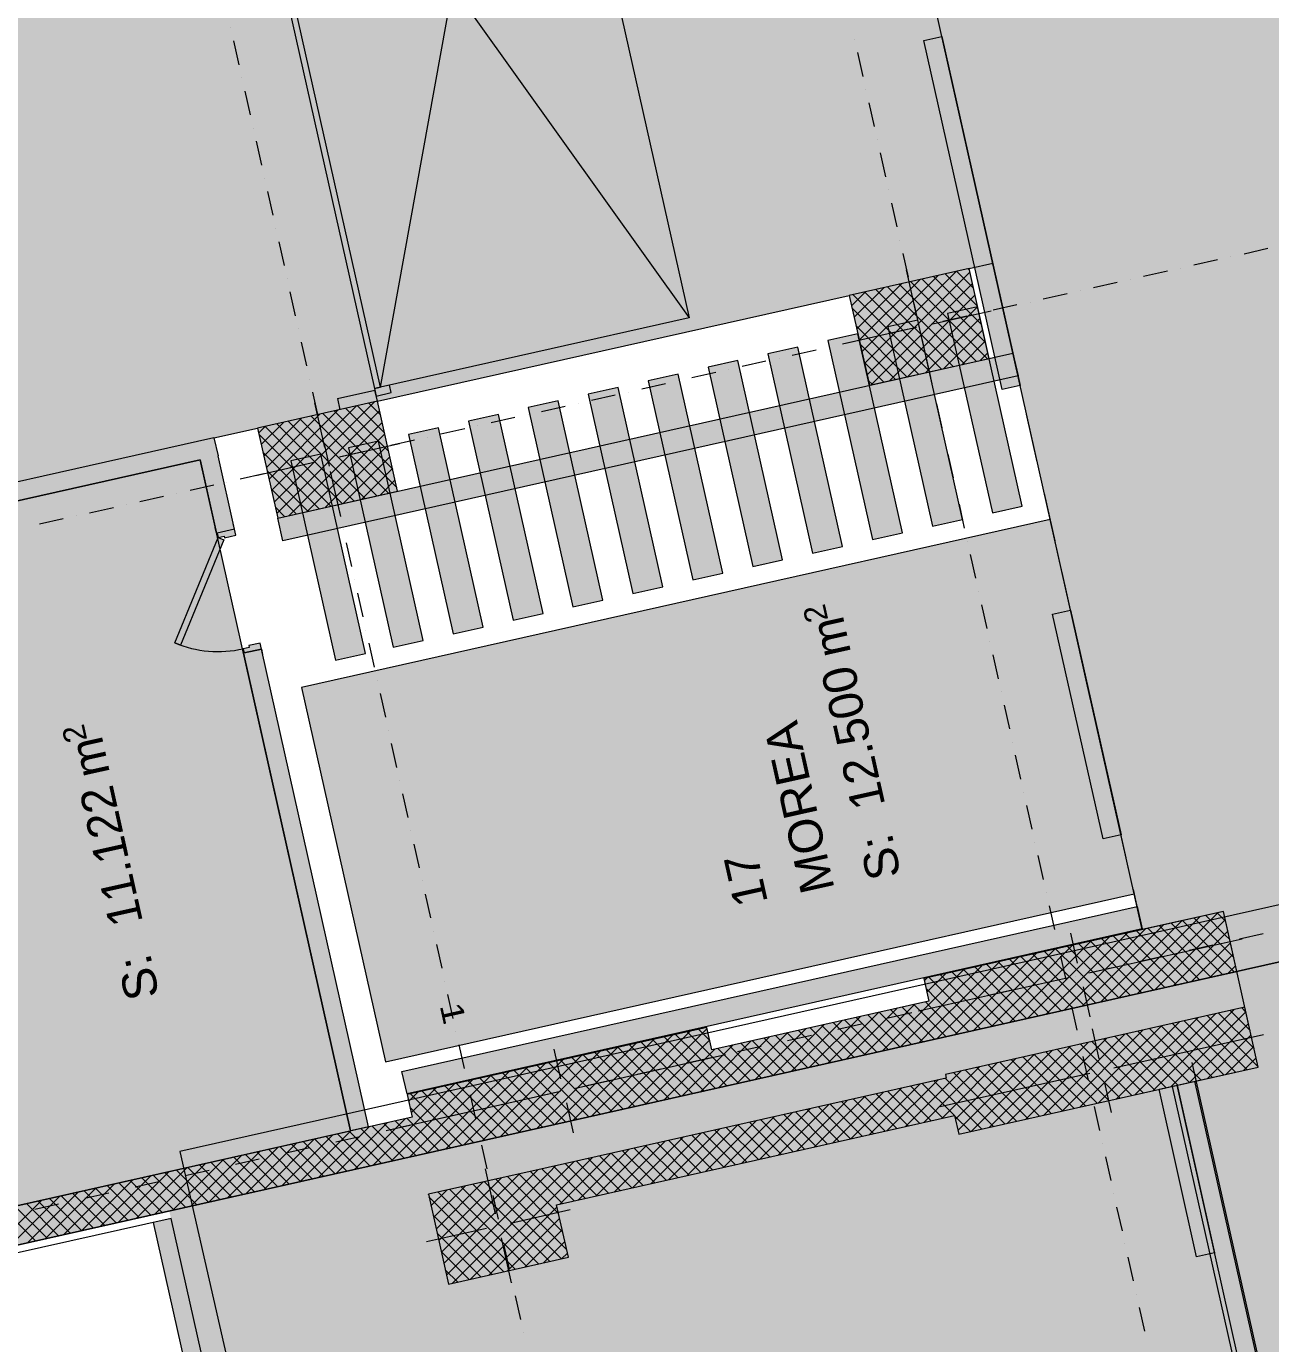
# Model space of a CAD drawing. Header units: centimetres. Extents: x -6559 to 4488, y -7535 to 372.
# Drawn here: x 137 to 943, y -3319 to -2466 of the extents above; entities that cross this region are included whole.
import ezdxf

# ---------------------------------------------------------------- set-up
doc = ezdxf.new("R2010")
doc.units = ezdxf.units.CM
for name, color, linetype, true_color in [('PDF_ - rruga_ndarjet anesore', 7, 'Continuous', 0x7f7f7f), ('PDF_ - Vijat_Shtigjet', 7, 'Continuous', 0x7f7f7f), ('PDF_065 Möbel Einrichtung', 7, 'Continuous', 0x7f7f7f), ('PDF_A - Akset', 7, 'Continuous', 0xfd4435), ('PDF_A - Fill Zone', 7, 'Continuous', 0x999999), ('PDF_A - Pllaka mbi bodrum', 7, 'Continuous', 0x7f7f7f), ('PDF_A - Pllaka Perdhes', 7, 'Continuous', 0x7f7f7f), ('PDF_A - Pllaka Themel', 7, 'Continuous', 0x7f7f7f), ('PDF_A - Sutereni Polyline', 7, 'Continuous', 0x029e21), ('PDF_A -Polyline', 7, 'Continuous', 0x7f7f7f), ('PDF_A4 - Pllaka Suterenit', 7, 'Continuous', 0x7f7f7f)]:
    doc.layers.add(name, color=color, linetype=linetype, true_color=true_color)
for name, color, linetype in [('PDF_- DEPO', 7, 'Continuous'), ('PDF_- GARAZHE', 7, 'Continuous'), ('PDF_A - Muret', 7, 'Continuous'), ('PDF_A - Shtyllat', 7, 'Continuous')]:
    doc.layers.add(name, color=color, linetype=linetype)
doc.styles.add('PDF Arial', font='')
doc.styles.get('PDF Arial').set_extended_font_data('Arial')

msp = doc.modelspace()

# ---------------------------------------------------------------- hatches: boundary and pattern name
at = {"layer": 'PDF_- DEPO', "true_color": 0xffffff, "transparency": 33554559}
msp.add_hatch(color=7, dxfattribs=at).paths.add_polyline_path([(117.64, -3232.92), (110.02, -3198.95), (95.46, -3202.21), (15.96, -2847.92), (30.52, -2844.66), (20.06, -2798.07), (249.17, -2746.66), (346.74, -3181.51)])
at = {"layer": 'PDF_A - Fill Zone', "true_color": 0x93a0c6, "transparency": 33554559}
msp.add_hatch(color=253, dxfattribs=at).paths.add_polyline_path([(-239.85, -548.07), (1116.51, -548.07), (1116.51, -1540.66), (1120.86, -1560.07), (1072.33, -1570.97), (1387.05, -2973.57), (868.58, -3089.91), (762.94, -2619.14), (-21.38, -2795.13), (-131.36, -2304.95), (652.96, -2128.96), (558.97, -1710.11), (524.16, -1717.92), (451.98, -1396.21), (105.85, -1396.21), (105.85, -1821.48), (-239.85, -1821.48)])
at = {"layer": 'PDF_A - Fill Zone', "true_color": 0xfafafa, "transparency": 33554559}
msp.add_hatch(color=7, dxfattribs=at).paths.add_polyline_path([(-1651.79, -6859.15), (-1993.58, -5313.36), (413.87, -4764.14), (398.85, -4698.51), (555.28, -4663.4), (229.21, -3233.37), (2066.52, -2821.11), (2844.67, -6289.01), (855.87, -6735.03), (762.05, -6316.99)])
at = {"layer": 'PDF_A - Muret', "true_color": 0xffffff, "transparency": 33554559}
for points in [[(271.49, -2791.6), (272.36, -2795.49), (265.08, -2797.12), (264.82, -2795.96), (260.94, -2796.83), (260.32, -2794.11)], [(288.04, -2865.37), (288.91, -2869.26), (277.75, -2871.76), (277.14, -2869.04), (281.02, -2868.17), (280.77, -2867.01)]]:
    msp.add_hatch(color=7, dxfattribs=at).paths.add_polyline_path(points)
at = {"layer": 'PDF_A - Pllaka Themel', "true_color": 0xbfbfbf, "transparency": 33554559}
msp.add_hatch(color=9, dxfattribs=at).paths.add_polyline_path([(478.9, -548.07), (1202.61, -548.07), (1202.61, 9.02), (1814.4, 9.02), (1814.4, -886.66), (1180.37, -886.66), (1182.04, -1525.96), (1116.51, -1540.66), (1125.21, -1579.49), (1092.02, -1586.94), (1187.6, -2013.51), (1302.81, -2528.67), (1392.9, -2931.49), (1368.63, -2936.92), (1391.26, -3037.77), (1455.8, -3023.29), (1716.6, -4186.24), (2129.11, -6022.75), (2174.83, -6012.49), (2260.37, -6393.31), (1623.34, -6536.26), (1514.63, -6051.82), (779.36, -6216.82), (673.83, -5720.22), (1385.33, -5560.55), (1387.44, -5560.06), (1389.53, -5559.47), (1391.59, -5558.79), (1393.62, -5558.03), (1395.61, -5557.17), (1397.56, -5556.22), (1399.47, -5555.19), (1401.33, -5554.08), (1403.13, -5552.88), (1404.89, -5551.6), (1406.58, -5550.25), (1408.22, -5548.81), (1409.79, -5547.32), (1411.29, -5545.75), (1412.72, -5544.12), (1414.07, -5542.43), (1415.34, -5540.67), (1416.54, -5538.86), (1417.66, -5537), (1418.7, -5535.09), (1419.64, -5533.15), (1420.5, -5531.15), (1421.27, -5529.12), (1421.95, -5527.06), (1422.54, -5524.97), (1423.03, -5522.86), (1423.42, -5520.73), (1423.73, -5518.58), (1423.93, -5516.42), (1424.05, -5514.25), (1424.06, -5512.09), (1423.98, -5509.92), (1423.8, -5507.75), (1423.53, -5505.61), (1423.16, -5503.47), (1422.69, -5501.34), (1166.97, -4364.65), (1165.9, -4363.64), (1164.74, -4362.7), (1163.54, -4361.83), (1162.29, -4361.06), (1160.97, -4360.36), (1159.63, -4359.75), (1158.24, -4359.23), (1156.82, -4358.81), (1155.38, -4358.48), (1153.91, -4358.24), (1152.44, -4358.11), (1036.15, -3839.88), (1025.26, -3791.39), (882.41, -3151.94), (935.05, -3140.13), (912.42, -3039.29), (859.87, -3051.08), (491.33, -1408.65), (491.33, -1065.44), (478.9, -1065.44)])
at = {"layer": 'PDF_A - Shtyllat', "true_color": 0x7f7f7f, "transparency": 33554559}
for points in [[(732.21, -3144.86), (926.33, -3101.31), (935.05, -3140.13), (740.92, -3183.7), (738.2, -3171.56), (732.75, -3147.3)], [(397.15, -3222.61), (474.81, -3205.19), (480.25, -3229.45), (487.88, -3263.42), (410.22, -3280.85)]]:
    msp.add_hatch(color=8, dxfattribs=at).paths.add_polyline_path(points)

# ---------------------------------------------------------------- linework, layer by layer
at = {"layer": 'PDF_ - rruga_ndarjet anesore', "lineweight": 0}
for points in [[(718.34, -2474.86), (729.99, -2472.24)], [(769.09, -2701.02), (718.34, -2474.86)], [(729.99, -2472.24), (780.73, -2698.4)], [(780.73, -2698.4), (769.09, -2701.02)], [(801.76, -2846.61), (813.4, -2844.01)], [(834.43, -2992.22), (801.76, -2846.61)], [(813.4, -2844.01), (846.07, -2989.6)], [(846.07, -2989.6), (834.43, -2992.22)], [(870.75, -3154.56), (882.41, -3151.94)], [(895.02, -3263.2), (870.75, -3154.56)], [(882.41, -3151.94), (906.68, -3260.6)], [(906.68, -3260.6), (895.02, -3263.2)]]:
    msp.add_lwpolyline(points, dxfattribs=at)
at = {"layer": 'PDF_ - rruga_ndarjet anesore', "color": 7, "true_color": 0xffffff, "transparency": 33554559}
for points in [[(718.34, -2474.86), (729.99, -2472.24), (769.09, -2701.02), (780.73, -2698.4)], [(813.4, -2844.01), (846.07, -2989.6), (801.76, -2846.61), (834.43, -2992.22)], [(870.75, -3154.56), (882.41, -3151.94), (895.02, -3263.2), (906.68, -3260.6)]]:
    msp.add_solid(points, dxfattribs=at)
at = {"layer": 'PDF_ - Vijat_Shtigjet', "lineweight": 0}
for points in [[(753.12, -2647.42), (733.71, -2651.77)], [(733.71, -2651.77), (762.67, -2780.89)], [(782.08, -2776.53), (753.12, -2647.42)], [(714.3, -2656.13), (694.88, -2660.49)], [(694.88, -2660.49), (723.84, -2789.6)], [(743.26, -2785.24), (714.3, -2656.13)], [(675.47, -2664.84), (656.06, -2669.2)], [(656.06, -2669.2), (685.01, -2798.31)], [(704.43, -2793.96), (675.47, -2664.84)], [(636.65, -2673.56), (617.24, -2677.91)], [(617.24, -2677.91), (646.19, -2807.03)], [(665.6, -2802.67), (636.65, -2673.56)], [(597.82, -2682.27), (578.4, -2686.63)], [(578.4, -2686.63), (607.36, -2815.73)], [(626.77, -2811.38), (597.82, -2682.27)], [(558.99, -2690.98), (539.58, -2695.33)], [(539.58, -2695.33), (568.54, -2824.44)], [(587.95, -2820.09), (558.99, -2690.98)], [(520.17, -2699.69), (500.76, -2704.04)], [(500.76, -2704.04), (529.71, -2833.16)], [(549.12, -2828.8), (520.17, -2699.69)], [(481.34, -2708.4), (461.92, -2712.76)], [(461.92, -2712.76), (490.88, -2841.87)], [(510.29, -2837.51), (481.34, -2708.4)], [(442.51, -2717.11), (423.1, -2721.47)], [(423.1, -2721.47), (452.06, -2850.58)], [(471.47, -2846.23), (442.51, -2717.11)], [(403.69, -2725.83), (384.28, -2730.18)], [(384.28, -2730.18), (413.23, -2859.3)], [(432.65, -2854.94), (403.69, -2725.83)], [(364.86, -2734.54), (345.45, -2738.9)], [(345.45, -2738.9), (374.4, -2868.01)], [(393.81, -2863.65), (364.86, -2734.54)], [(327.44, -2742.94), (308.03, -2747.3)], [(308.03, -2747.3), (336.99, -2876.4)], [(356.4, -2872.05), (327.44, -2742.94)], [(762.67, -2780.89), (782.08, -2776.53)], [(723.84, -2789.6), (743.26, -2785.24)], [(685.01, -2798.31), (704.43, -2793.96)], [(646.19, -2807.03), (665.6, -2802.67)], [(607.36, -2815.73), (626.77, -2811.38)], [(568.54, -2824.44), (587.95, -2820.09)], [(529.71, -2833.16), (549.12, -2828.8)], [(490.88, -2841.87), (510.29, -2837.51)], [(452.06, -2850.58), (471.47, -2846.23)], [(413.23, -2859.3), (432.65, -2854.94)], [(374.4, -2868.01), (393.81, -2863.65)], [(336.99, -2876.4), (356.4, -2872.05)]]:
    msp.add_lwpolyline(points, dxfattribs=at)
at = {"layer": 'PDF_ - Vijat_Shtigjet', "color": 7, "true_color": 0xffffff, "transparency": 33554559}
for points in [[(782.08, -2776.53), (762.67, -2780.89), (753.12, -2647.42), (733.71, -2651.77)], [(743.26, -2785.24), (723.84, -2789.6), (714.3, -2656.13), (694.88, -2660.49)], [(704.43, -2793.96), (685.01, -2798.31), (675.47, -2664.84), (656.06, -2669.2)], [(665.6, -2802.67), (646.19, -2807.03), (636.65, -2673.56), (617.24, -2677.91)], [(626.77, -2811.38), (607.36, -2815.74), (597.82, -2682.27), (578.4, -2686.63)], [(587.95, -2820.09), (568.54, -2824.44), (558.99, -2690.98), (539.58, -2695.33)], [(549.12, -2828.8), (529.71, -2833.16), (520.17, -2699.69), (500.76, -2704.04)], [(510.29, -2837.51), (490.88, -2841.87), (481.34, -2708.4), (461.92, -2712.76)], [(471.47, -2846.23), (452.06, -2850.58), (442.51, -2717.11), (423.1, -2721.47)], [(432.65, -2854.94), (413.23, -2859.3), (403.69, -2725.83), (384.28, -2730.18)], [(393.81, -2863.65), (374.4, -2868.01), (364.86, -2734.54), (345.45, -2738.9)], [(356.4, -2872.05), (336.99, -2876.4), (327.44, -2742.94), (308.03, -2747.3)]]:
    msp.add_solid(points, dxfattribs=at)
at = {"layer": 'PDF_- DEPO', "lineweight": 0}
for points in [[(249.17, -2746.66), (20.06, -2798.07)], [(346.74, -3181.51), (249.17, -2746.66)], [(117.64, -3232.92), (346.74, -3181.51)]]:
    msp.add_lwpolyline(points, dxfattribs=at)
at = {"layer": 'PDF_- GARAZHE', "lineweight": 0}
for points in [[(800.22, -2785.2), (314.89, -2894.11)], [(854.67, -3027.87), (800.22, -2785.2)], [(314.89, -2894.11), (369.35, -3136.78)], [(369.35, -3136.78), (854.67, -3027.87)]]:
    msp.add_lwpolyline(points, dxfattribs=at)
at = {"layer": 'PDF_- GARAZHE', "color": 104, "true_color": 0x029e21, "transparency": 33554559}
msp.add_solid([(854.67, -3027.87), (369.35, -3136.78), (800.22, -2785.2), (314.89, -2894.11)], dxfattribs=at)
at = {"layer": 'PDF_065 Möbel Einrichtung', "lineweight": 0}
for points in [[(299.59, -2784.48), (776.06, -2677.55)], [(776.06, -2677.55), (779.33, -2692.12)], [(779.33, -2692.12), (302.86, -2799.04)], [(302.86, -2799.04), (299.59, -2784.48)], [(380.05, -3143.01), (856.51, -3036.09)], [(856.51, -3036.09), (859.78, -3050.65)], [(859.78, -3050.65), (383.31, -3157.57)], [(383.31, -3157.57), (380.05, -3143.01)]]:
    msp.add_lwpolyline(points, dxfattribs=at)
at = {"layer": 'PDF_065 Möbel Einrichtung', "color": 7, "true_color": 0xffffff, "transparency": 33554559}
for points in [[(302.86, -2799.04), (299.59, -2784.48), (779.33, -2692.12), (776.06, -2677.55)], [(383.31, -3157.57), (380.05, -3143.01), (859.78, -3050.65), (856.51, -3036.09)]]:
    msp.add_solid(points, dxfattribs=at)
at = {"layer": 'PDF_A - Akset', "lineweight": 0}
for points in [[(269.04, -2466.53), (269.04, -2466.53)], [(270.96, -2475.09), (274.42, -2490.51)], [(673.45, -2474.08), (673.45, -2474.08)], [(675.37, -2482.65), (678.83, -2498.06)], [(276.34, -2499.06), (276.34, -2499.06)], [(278.26, -2507.62), (281.72, -2523.04)], [(680.75, -2506.62), (680.75, -2506.62)], [(682.67, -2515.17), (686.13, -2530.59)], [(283.64, -2531.6), (283.64, -2531.6)], [(285.56, -2540.15), (289.02, -2555.57)], [(688.05, -2539.15), (688.05, -2539.15)], [(689.97, -2547.71), (693.43, -2563.12)], [(290.94, -2564.13), (290.94, -2564.13)], [(292.86, -2572.69), (296.31, -2588.09)], [(695.35, -2571.68), (695.35, -2571.68)], [(697.27, -2580.24), (700.73, -2595.65)], [(298.24, -2596.66), (298.24, -2596.66)], [(300.16, -2605.22), (303.62, -2620.62)], [(702.65, -2604.21), (702.65, -2604.21)], [(941.22, -2609.72), (925.81, -2613.18)], [(704.57, -2612.77), (708.03, -2628.18)], [(908.69, -2617.02), (893.28, -2620.48)], [(917.25, -2615.09), (917.25, -2615.09)], [(305.54, -2629.19), (305.54, -2629.19)], [(876.16, -2624.32), (860.75, -2627.78)], [(884.72, -2622.4), (884.72, -2622.4)], [(307.45, -2637.75), (310.91, -2653.15)], [(709.95, -2636.74), (709.95, -2636.74)], [(819.66, -2637), (819.66, -2637)], [(843.63, -2631.61), (828.22, -2635.07)], [(852.19, -2629.7), (852.19, -2629.7)], [(711.87, -2645.3), (715.32, -2660.71)], [(778.57, -2646.22), (763.16, -2649.67)], [(787.13, -2644.3), (787.13, -2644.3)], [(811.09, -2638.92), (795.69, -2642.38)], [(746.04, -2653.52), (730.63, -2656.97)], [(754.6, -2651.59), (754.6, -2651.59)], [(312.83, -2661.71), (312.83, -2661.71)], [(713.51, -2660.82), (698.09, -2664.28)], [(722.07, -2658.9), (722.07, -2658.9)], [(314.76, -2670.28), (318.22, -2685.69)], [(680.98, -2668.11), (665.56, -2671.57)], [(689.54, -2666.19), (689.54, -2666.19)], [(717.25, -2669.27), (717.25, -2669.27)], [(624.47, -2680.79), (624.47, -2680.79)], [(648.44, -2675.42), (633.04, -2678.88)], [(657, -2673.49), (657, -2673.49)], [(719.17, -2677.83), (722.63, -2693.24)], [(591.94, -2688.09), (591.94, -2688.09)], [(615.91, -2682.71), (600.51, -2686.17)], [(320.14, -2694.24), (320.14, -2694.24)], [(550.85, -2697.31), (535.44, -2700.77)], [(559.42, -2695.4), (559.42, -2695.4)], [(583.38, -2690.02), (567.98, -2693.47)], [(322.06, -2702.81), (325.51, -2718.22)], [(518.32, -2704.61), (502.91, -2708.07)], [(526.89, -2702.69), (526.89, -2702.69)], [(724.55, -2701.8), (724.55, -2701.8)], [(485.8, -2711.92), (470.38, -2715.37)], [(494.35, -2709.99), (494.35, -2709.99)], [(726.46, -2710.37), (729.92, -2725.77)], [(453.26, -2719.21), (437.85, -2722.67)], [(461.82, -2717.29), (461.82, -2717.29)], [(327.43, -2726.78), (327.43, -2726.78)], [(396.76, -2731.89), (396.76, -2731.89)], [(420.73, -2726.51), (405.32, -2729.97)], [(429.29, -2724.59), (429.29, -2724.59)], [(329.36, -2735.34), (332.81, -2750.75)], [(364.23, -2739.19), (364.23, -2739.19)], [(388.2, -2733.81), (372.79, -2737.27)], [(731.84, -2734.33), (731.84, -2734.33)], [(323.14, -2748.41), (307.73, -2751.86)], [(331.7, -2746.49), (331.7, -2746.49)], [(355.67, -2741.11), (340.26, -2744.57)], [(733.77, -2742.89), (737.23, -2758.3)], [(290.6, -2755.71), (275.2, -2759.17)], [(299.17, -2753.79), (299.17, -2753.79)], [(258.08, -2763.01), (242.67, -2766.46)], [(266.64, -2761.09), (266.64, -2761.09)], [(334.74, -2759.31), (334.74, -2759.31)], [(225.55, -2770.31), (210.14, -2773.77)], [(234.11, -2768.38), (234.11, -2768.38)], [(336.66, -2767.87), (340.12, -2783.28)], [(739.15, -2766.86), (739.15, -2766.86)], [(169.05, -2782.98), (169.05, -2782.98)], [(193.02, -2777.61), (177.6, -2781.07)], [(201.58, -2775.69), (201.58, -2775.69)], [(741.07, -2775.42), (744.52, -2790.83)], [(160.49, -2784.9), (145.07, -2788.36)], [(342.03, -2791.84), (342.03, -2791.84)], [(343.95, -2800.4), (347.41, -2815.81)], [(746.44, -2799.39), (746.44, -2799.39)], [(748.36, -2807.95), (751.82, -2823.37)], [(349.33, -2824.37), (349.33, -2824.37)], [(351.26, -2832.93), (354.72, -2848.34)], [(753.75, -2831.92), (753.75, -2831.92)], [(755.67, -2840.48), (759.12, -2855.89)], [(356.64, -2856.9), (356.64, -2856.9)], [(358.55, -2865.46), (362.01, -2880.87)], [(761.04, -2864.46), (761.04, -2864.46)], [(762.96, -2873.02), (766.42, -2888.42)], [(363.93, -2889.44), (363.93, -2889.44)], [(365.85, -2897.99), (369.31, -2913.4)], [(768.34, -2896.99), (768.34, -2896.99)], [(770.27, -2905.55), (773.72, -2920.95)], [(371.24, -2921.96), (371.24, -2921.96)], [(373.15, -2930.53), (376.61, -2945.93)], [(775.64, -2929.51), (775.64, -2929.51)], [(777.56, -2938.08), (781.02, -2953.48)], [(378.53, -2954.49), (378.53, -2954.49)], [(782.94, -2962.04), (782.94, -2962.04)], [(380.45, -2963.06), (383.91, -2978.46)], [(784.86, -2970.61), (788.32, -2986.02)], [(385.83, -2987.02), (385.83, -2987.02)], [(387.76, -2995.58), (391.21, -3011)], [(790.24, -2994.57), (790.24, -2994.57)], [(792.16, -3003.13), (795.62, -3018.55)], [(393.13, -3019.55), (393.13, -3019.55)], [(395.05, -3028.11), (398.51, -3043.53)], [(797.54, -3027.11), (797.54, -3027.11)], [(799.46, -3035.66), (802.92, -3051.08)], [(400.43, -3052.09), (400.43, -3052.09)], [(938.19, -3053.89), (922.78, -3057.35)], [(402.35, -3060.64), (405.81, -3076.06)], [(804.84, -3059.64), (804.84, -3059.64)], [(905.67, -3061.2), (890.25, -3064.66)], [(914.23, -3059.27), (914.23, -3059.27)], [(806.76, -3068.2), (810.22, -3083.61)], [(873.14, -3068.49), (857.72, -3071.95)], [(881.69, -3066.58), (881.69, -3066.58)], [(816.63, -3081.18), (816.63, -3081.18)], [(840.6, -3075.79), (825.19, -3079.25)], [(849.16, -3073.87), (849.16, -3073.87)], [(407.72, -3084.62), (407.72, -3084.62)], [(775.54, -3090.39), (760.13, -3093.85)], [(784.1, -3088.47), (784.1, -3088.47)], [(808.07, -3083.1), (792.67, -3086.55)], [(409.65, -3093.18), (413.11, -3108.58)], [(743.01, -3097.7), (727.6, -3101.15)], [(751.57, -3095.77), (751.57, -3095.77)], [(812.14, -3092.17), (812.14, -3092.17)], [(710.48, -3104.99), (695.07, -3108.45)], [(719.04, -3103.07), (719.04, -3103.07)], [(814.06, -3100.73), (817.52, -3116.14)], [(677.94, -3112.29), (662.54, -3115.75)], [(686.51, -3110.37), (686.51, -3110.37)], [(415.03, -3117.15), (415.03, -3117.15)], [(645.42, -3119.59), (630.01, -3123.05)], [(653.98, -3117.67), (653.98, -3117.67)], [(819.44, -3124.7), (819.44, -3124.7)], [(416.95, -3125.71), (420.41, -3141.11)], [(588.92, -3132.27), (588.92, -3132.27)], [(612.89, -3126.89), (597.48, -3130.35)], [(621.45, -3124.97), (621.45, -3124.97)], [(821.36, -3133.26), (824.82, -3148.67)], [(547.83, -3141.49), (532.42, -3144.95)], [(556.38, -3139.57), (556.38, -3139.57)], [(580.36, -3134.19), (564.95, -3137.64)], [(422.33, -3149.68), (422.33, -3149.68)], [(515.29, -3148.79), (499.89, -3152.25)], [(523.85, -3146.87), (523.85, -3146.87)], [(424.24, -3158.24), (427.7, -3173.64)], [(482.76, -3156.09), (467.36, -3159.54)], [(491.33, -3154.16), (491.33, -3154.16)], [(826.73, -3157.23), (826.73, -3157.23)], [(450.23, -3163.39), (434.83, -3166.85)], [(458.8, -3161.47), (458.8, -3161.47)], [(828.66, -3165.79), (832.11, -3181.2)], [(393.74, -3176.06), (393.74, -3176.06)], [(417.71, -3170.68), (402.29, -3174.14)], [(426.27, -3168.77), (426.27, -3168.77)], [(361.2, -3183.37), (361.2, -3183.37)], [(385.18, -3177.99), (369.76, -3181.45)], [(429.63, -3182.2), (429.63, -3182.2)], [(320.11, -3192.58), (304.7, -3196.04)], [(328.67, -3190.66), (328.67, -3190.66)], [(352.65, -3185.29), (337.23, -3188.74)], [(431.55, -3190.77), (435.01, -3206.18)], [(834.04, -3189.76), (834.04, -3189.76)], [(287.58, -3199.89), (272.18, -3203.35)], [(296.14, -3197.97), (296.14, -3197.97)], [(835.96, -3198.32), (839.42, -3213.73)], [(255.05, -3207.18), (239.64, -3210.64)], [(263.61, -3205.26), (263.61, -3205.26)], [(222.52, -3214.49), (207.11, -3217.94)], [(231.08, -3212.56), (231.08, -3212.56)], [(436.93, -3214.73), (436.93, -3214.73)], [(166.02, -3227.16), (166.02, -3227.16)], [(189.99, -3221.78), (174.58, -3225.24)], [(198.55, -3219.86), (198.55, -3219.86)], [(438.85, -3223.3), (442.3, -3238.71)], [(841.34, -3222.29), (841.34, -3222.29)], [(157.45, -3229.08), (142.05, -3232.54)], [(843.25, -3230.86), (846.71, -3246.26)], [(444.22, -3247.27), (444.22, -3247.27)], [(446.15, -3255.82), (449.6, -3271.24)], [(848.63, -3254.82), (848.63, -3254.82)], [(850.56, -3263.38), (854.02, -3278.79)], [(451.53, -3279.8), (451.53, -3279.8)], [(453.45, -3288.36), (456.91, -3303.77)], [(855.94, -3287.35), (855.94, -3287.35)], [(857.86, -3295.91), (861.31, -3311.32)], [(458.82, -3312.33), (458.82, -3312.33)]]:
    msp.add_lwpolyline(points, dxfattribs=at)
at = {"layer": 'PDF_A - Muret', "color": 8, "lineweight": 0, "true_color": 0x7f7f7f}
for points in [[(366.17, -2699.5), (459.84, -2180.95)], [(459.84, -2180.95), (566.13, -2654.64)], [(256.01, -2226.69), (362.3, -2700.38)], [(366.17, -2699.5), (259.89, -2225.82)], [(259.89, -2225.82), (566.13, -2654.64)], [(566.13, -2654.64), (366.17, -2699.5)], [(338.24, -2706.78), (362.51, -2701.34)], [(372, -2698.19), (362.3, -2700.38)], [(362.3, -2700.38), (366.17, -2699.5)], [(362.3, -2700.38), (363.38, -2705.22)], [(363.38, -2705.22), (373.09, -2703.05)], [(373.09, -2703.05), (372, -2698.19)], [(259.84, -2794.22), (259.04, -2790.63)], [(259.84, -2794.22), (259.04, -2790.63)], [(271.49, -2791.6), (260.32, -2794.11)], [(271.49, -2791.6), (260.32, -2794.11)], [(271.49, -2791.6), (260.32, -2794.11)], [(271.49, -2791.6), (270.68, -2788.01)], [(271.49, -2791.6), (270.68, -2788.01)], [(272.36, -2795.49), (271.49, -2791.6)], [(232.79, -2865.28), (260.94, -2796.83)], [(264.62, -2798.34), (236.47, -2866.79)], [(260.32, -2794.11), (259.84, -2794.22)], [(260.32, -2794.11), (259.84, -2794.22)], [(260.32, -2794.11), (260.94, -2796.83)], [(260.94, -2796.83), (264.82, -2795.96)], [(260.94, -2796.83), (264.62, -2798.34)], [(264.82, -2795.96), (265.08, -2797.12)], [(265.08, -2797.12), (272.36, -2795.49)], [(236.47, -2866.79), (232.79, -2865.28)], [(281.02, -2868.17), (277.14, -2869.04)], [(288.04, -2865.37), (280.77, -2867.01)], [(280.77, -2867.01), (281.02, -2868.17)], [(288.91, -2869.26), (288.04, -2865.37)], [(277.14, -2869.04), (277.75, -2871.76)], [(277.75, -2871.76), (277.27, -2871.87)], [(277.75, -2871.76), (277.27, -2871.87)], [(277.27, -2871.87), (278.07, -2875.46)], [(277.27, -2871.87), (278.07, -2875.46)], [(277.75, -2871.76), (288.91, -2869.26)], [(288.91, -2869.26), (277.75, -2871.76)], [(288.91, -2869.26), (277.75, -2871.76)], [(288.91, -2869.26), (289.72, -2872.85)], [(288.91, -2869.26), (289.72, -2872.85)]]:
    msp.add_lwpolyline(points, dxfattribs=at)
at = {"layer": 'PDF_A - Muret', "lineweight": 0}
for points in [[(338.24, -2706.78), (362.51, -2701.34)], [(364.14, -2708.63), (362.51, -2701.34)], [(338.24, -2706.78), (339.88, -2714.07)], [(258.21, -2732.39), (17.45, -2786.41)], [(258.21, -2732.39), (260.82, -2744.04)], [(20.06, -2798.07), (249.17, -2746.66)], [(249.17, -2746.66), (259.84, -2794.22)], [(271.49, -2791.6), (260.82, -2744.04)], [(259.84, -2794.22), (259.04, -2790.63)], [(271.49, -2791.6), (260.32, -2794.11)], [(271.49, -2791.6), (270.68, -2788.01)], [(260.32, -2794.11), (259.84, -2794.22)], [(277.75, -2871.76), (277.27, -2871.87)], [(277.27, -2871.87), (278.07, -2875.46)], [(277.27, -2871.87), (346.74, -3181.51)], [(288.91, -2869.26), (277.75, -2871.76)], [(288.91, -2869.26), (289.72, -2872.85)], [(358.39, -3178.9), (288.91, -2869.26)], [(721.56, -3097.4), (580.81, -3128.99)], [(691.42, -3129.66), (721.95, -3099.13)], [(722.37, -3101.05), (719.25, -3097.92)], [(644.25, -3140.24), (677.12, -3107.38)], [(656.05, -3137.6), (688.91, -3104.74)], [(667.83, -3134.95), (700.7, -3102.09)], [(679.63, -3132.31), (712.49, -3099.45)], [(702.72, -3127.13), (681.9, -3106.31)], [(710.19, -3125.44), (689.37, -3104.63)], [(717.66, -3123.77), (696.85, -3102.95)], [(703.21, -3127.01), (723.62, -3106.6)], [(725.13, -3122.1), (704.31, -3101.28)], [(725.02, -3112.84), (711.78, -3099.61)], [(608.89, -3148.18), (641.75, -3115.31)], [(620.67, -3145.54), (653.53, -3112.67)], [(632.47, -3142.89), (665.33, -3110.03)], [(665.38, -3135.5), (644.57, -3114.69)], [(672.85, -3133.83), (652.03, -3113.01)], [(680.32, -3132.15), (659.5, -3111.33)], [(687.78, -3130.47), (666.97, -3109.66)], [(695.26, -3128.8), (674.44, -3107.98)], [(715, -3124.37), (725.29, -3114.07)], [(584.44, -3145.19), (606.38, -3123.25)], [(586.12, -3152.65), (618.17, -3120.61)], [(586.26, -3153.26), (727, -3121.67)], [(597.1, -3150.83), (629.95, -3117.96)], [(620.57, -3145.55), (599.75, -3124.74)], [(628.04, -3143.88), (607.22, -3123.06)], [(635.5, -3142.21), (614.69, -3121.39)], [(642.98, -3140.53), (622.16, -3119.72)], [(650.44, -3138.85), (629.62, -3118.03)], [(657.91, -3137.18), (637.09, -3116.36)], [(726.78, -3121.72), (726.97, -3121.54)], [(581.1, -3130.24), (582.8, -3128.54)], [(582.77, -3137.72), (594.59, -3125.9)], [(605.63, -3148.91), (584.81, -3128.09)], [(613.1, -3147.24), (592.29, -3126.42)], [(598.16, -3150.58), (582.04, -3134.46)], [(732.75, -3147.3), (474.81, -3205.19)], [(590.7, -3152.26), (584.69, -3146.25)], [(694.6, -3181.35), (727.46, -3148.48)], [(735.6, -3160), (724.71, -3149.11)], [(732.96, -3148.21), (732.17, -3147.43)], [(1164.51, -4355.4), (893.87, -3149.37)], [(659.22, -3189.29), (692.08, -3156.42)], [(671.01, -3186.65), (703.88, -3153.78)], [(682.8, -3184), (715.66, -3151.13)], [(708.18, -3178.3), (687.37, -3157.48)], [(715.65, -3176.63), (694.83, -3155.81)], [(723.12, -3174.95), (702.3, -3154.14)], [(706.38, -3178.71), (733.67, -3151.41)], [(730.58, -3173.27), (709.77, -3152.45)], [(738.05, -3171.6), (717.24, -3150.78)], [(718.18, -3176.06), (735.35, -3158.88)], [(879.32, -3152.64), (1149.95, -4358.67)], [(612.07, -3199.87), (644.92, -3167.01)], [(623.85, -3197.22), (656.71, -3164.36)], [(635.64, -3194.58), (668.5, -3161.72)], [(647.43, -3191.94), (680.3, -3159.07)], [(670.84, -3186.68), (650.02, -3165.86)], [(678.3, -3185), (657.49, -3164.19)], [(685.77, -3183.33), (664.96, -3162.51)], [(693.25, -3181.66), (672.43, -3160.84)], [(700.71, -3179.97), (679.89, -3159.16)], [(729.96, -3173.42), (737.03, -3166.35)], [(386.68, -3172.55), (117.64, -3232.92)], [(349.5, -3206.38), (382.37, -3173.52)], [(390.57, -3189.9), (375.69, -3175.01)], [(387.93, -3178.11), (383.16, -3173.34)], [(480.25, -3229.45), (738.2, -3171.56)], [(576.69, -3207.81), (609.55, -3174.95)], [(588.48, -3205.16), (621.35, -3172.3)], [(600.27, -3202.51), (633.13, -3169.65)], [(626.02, -3196.74), (605.2, -3175.92)], [(633.49, -3195.07), (612.68, -3174.25)], [(640.97, -3193.38), (620.15, -3172.56)], [(648.43, -3191.71), (627.61, -3170.89)], [(655.9, -3190.04), (635.09, -3169.22)], [(663.37, -3188.36), (642.55, -3167.54)], [(302.34, -3216.96), (335.21, -3184.1)], [(314.14, -3214.32), (347, -3181.46)], [(325.92, -3211.67), (358.79, -3178.81)], [(337.72, -3209.02), (370.58, -3176.17)], [(359.17, -3204.21), (338.35, -3183.4)], [(366.63, -3202.54), (345.81, -3181.72)], [(358.39, -3178.9), (346.74, -3181.51)], [(374.1, -3200.86), (353.28, -3180.04)], [(381.57, -3199.19), (360.76, -3178.37)], [(361.29, -3203.73), (387.75, -3177.29)], [(389.04, -3197.51), (368.22, -3176.69)], [(541.32, -3215.74), (574.18, -3182.88)], [(553.11, -3213.1), (585.97, -3180.24)], [(564.9, -3210.45), (597.77, -3177.59)], [(588.68, -3205.12), (567.86, -3184.3)], [(596.15, -3203.44), (575.33, -3182.63)], [(603.62, -3201.77), (582.81, -3180.95)], [(611.09, -3200.09), (590.27, -3179.27)], [(618.56, -3198.41), (597.74, -3177.59)], [(266.98, -3224.9), (299.84, -3192.03)], [(278.76, -3222.26), (311.62, -3189.4)], [(290.56, -3219.61), (323.42, -3186.75)], [(321.82, -3212.6), (301, -3191.78)], [(329.29, -3210.91), (308.48, -3190.1)], [(336.76, -3209.24), (315.94, -3188.42)], [(344.23, -3207.57), (323.41, -3186.75)], [(351.69, -3205.89), (330.88, -3185.07)], [(373.09, -3201.09), (389.42, -3184.76)], [(384.87, -3198.44), (391.09, -3192.22)], [(505.94, -3223.68), (538.81, -3190.82)], [(517.74, -3221.04), (550.6, -3188.18)], [(529.52, -3218.39), (562.39, -3185.53)], [(551.34, -3213.5), (530.53, -3192.68)], [(558.81, -3211.82), (537.99, -3191)], [(566.28, -3210.15), (545.46, -3189.33)], [(573.74, -3208.47), (552.93, -3187.66)], [(581.22, -3206.79), (560.4, -3185.97)], [(123.08, -3257.18), (392.12, -3196.81)], [(231.6, -3232.84), (264.46, -3199.97)], [(243.39, -3230.19), (276.26, -3197.33)], [(255.18, -3227.55), (288.04, -3194.68)], [(284.48, -3220.97), (263.66, -3200.15)], [(291.95, -3219.3), (271.13, -3198.48)], [(299.41, -3217.62), (278.6, -3196.8)], [(306.89, -3215.94), (286.07, -3195.12)], [(314.35, -3214.27), (293.53, -3193.45)], [(477.2, -3215.86), (491.65, -3201.41)], [(478.88, -3223.32), (503.44, -3198.76)], [(482.37, -3228.97), (515.24, -3196.12)], [(514, -3221.88), (493.18, -3201.06)], [(494.16, -3226.33), (527.02, -3193.47)], [(521.46, -3220.2), (500.65, -3199.39)], [(528.94, -3218.52), (508.12, -3197.71)], [(536.4, -3216.85), (515.58, -3196.03)], [(543.87, -3215.18), (523.05, -3194.36)], [(196.23, -3240.77), (229.1, -3207.91)], [(208.03, -3238.12), (240.89, -3205.26)], [(239.67, -3231.03), (218.85, -3210.21)], [(219.81, -3235.48), (252.68, -3202.62)], [(247.13, -3229.35), (226.31, -3208.53)], [(254.61, -3227.67), (233.79, -3206.86)], [(262.07, -3226), (241.25, -3205.18)], [(269.54, -3224.33), (248.72, -3203.51)], [(277.01, -3222.64), (256.19, -3201.83)], [(475.52, -3208.38), (479.86, -3204.05)], [(499.06, -3225.23), (478.24, -3204.41)], [(506.53, -3223.55), (485.71, -3202.74)], [(149.07, -3251.35), (181.93, -3218.49)], [(160.87, -3248.71), (193.73, -3215.85)], [(172.65, -3246.06), (205.51, -3213.2)], [(202.32, -3239.41), (181.51, -3218.59)], [(184.45, -3243.42), (217.31, -3210.56)], [(209.79, -3237.73), (188.97, -3216.92)], [(217.26, -3236.05), (196.44, -3215.23)], [(224.73, -3234.38), (203.91, -3213.56)], [(232.2, -3232.7), (211.38, -3211.89)], [(491.59, -3226.91), (476.23, -3211.55)], [(121.75, -3251.24), (146.57, -3226.43)], [(125.49, -3256.65), (158.35, -3223.79)], [(137.28, -3254), (170.15, -3221.14)], [(164.98, -3247.78), (144.16, -3226.97)], [(172.44, -3246.11), (151.63, -3225.29)], [(179.92, -3244.44), (159.1, -3223.62)], [(187.38, -3242.75), (166.57, -3221.94)], [(194.85, -3241.08), (174.03, -3220.26)], [(484.12, -3228.58), (478.88, -3223.34)], [(142.57, -3252.81), (121.75, -3232)], [(150.04, -3251.14), (129.23, -3230.32)], [(157.51, -3249.46), (136.69, -3228.64)], [(230.37, -3238.21), (218.71, -3240.83)], [(218.71, -3240.83), (534.74, -4649.12)], [(549.01, -4658.17), (230.37, -3238.21)]]:
    msp.add_lwpolyline(points, dxfattribs=at)
at = {"layer": 'PDF_A - Muret', "color": 8, "lineweight": 0, "true_color": 0x7f7f7f}
msp.add_arc((260.94, -2796.77), 74.07, 247.66248, 282.63344, dxfattribs=at)
at = {"layer": 'PDF_A - Muret', "color": 7, "true_color": 0xffffff, "transparency": 33554559}
for points in [[(362.3, -2700.38), (256.01, -2226.69), (366.17, -2699.5), (259.89, -2225.82)], [(362.3, -2700.38), (372, -2698.19), (363.38, -2705.22), (373.09, -2703.05)], [(232.79, -2865.28), (260.94, -2796.83), (236.47, -2866.79), (264.62, -2798.34)]]:
    msp.add_solid(points, dxfattribs=at)
at = {"layer": 'PDF_A - Muret', "transparency": 33554559}
for points in [[(362.51, -2701.34), (364.14, -2708.63), (338.24, -2706.78), (339.88, -2714.07)], [(246.56, -2735), (249.17, -2746.66), (17.45, -2786.41), (20.06, -2798.07)], [(246.56, -2735), (258.21, -2732.39), (249.17, -2746.66)], [(249.17, -2746.66), (258.21, -2732.39), (260.82, -2744.04)], [(249.17, -2746.66), (260.82, -2744.04), (259.84, -2794.22), (271.49, -2791.6)], [(277.27, -2871.87), (288.91, -2869.26), (346.74, -3181.51), (358.39, -3178.9)], [(721.56, -3097.4), (727, -3121.67), (580.81, -3128.99), (586.26, -3153.26)], [(480.25, -3229.45), (474.81, -3205.19), (738.2, -3171.56), (732.75, -3147.3)], [(879.31, -3152.64), (893.87, -3149.37), (1149.95, -4358.67), (1164.51, -4355.4)], [(386.68, -3172.55), (392.12, -3196.81), (117.64, -3232.92), (123.08, -3257.18)], [(230.37, -3238.21), (546.39, -4646.52), (218.71, -3240.83), (534.74, -4649.12)]]:
    msp.add_solid(points, dxfattribs=at)
at = {"layer": 'PDF_A - Pllaka mbi bodrum', "lineweight": 0}
for points in [[(230.37, -3238.21), (80.51, -3271.85)], [(549.01, -4658.17), (230.37, -3238.21)]]:
    msp.add_lwpolyline(points, dxfattribs=at)
at = {"layer": 'PDF_A - Pllaka Perdhes', "lineweight": 0}
msp.add_lwpolyline([(2066.52, -2821.11), (84.26, -3265.9)], dxfattribs=at)
at = {"layer": 'PDF_A - Pllaka Themel', "lineweight": 0}
for points in [[(859.87, -3051.08), (491.33, -1408.65)], [(912.42, -3039.29), (859.87, -3051.08)], [(935.05, -3140.13), (912.42, -3039.29)], [(882.41, -3151.94), (935.05, -3140.13)], [(1025.26, -3791.39), (882.41, -3151.94)]]:
    msp.add_lwpolyline(points, dxfattribs=at)
at = {"layer": 'PDF_A - Shtyllat', "lineweight": 0}
for points in [[(747.56, -2622.59), (669.9, -2640.02)], [(678.11, -2676.6), (727.65, -2627.06)], [(679.79, -2684.07), (739.44, -2624.41)], [(681.46, -2691.53), (748.08, -2624.91)], [(713.52, -2652.66), (706.99, -2623.53)], [(758.33, -2670.64), (717.12, -2629.42)], [(755.69, -2658.85), (724.58, -2627.75)], [(753.05, -2647.06), (732.05, -2626.07)], [(750.4, -2635.27), (739.53, -2624.39)], [(747.76, -2623.48), (746.99, -2622.72)], [(760.62, -2680.83), (747.56, -2622.59)], [(671.41, -2646.73), (680.49, -2637.64)], [(673.08, -2654.19), (692.28, -2635)], [(674.76, -2661.66), (704.07, -2632.35)], [(676.43, -2669.12), (715.86, -2629.7)], [(729.73, -2687.76), (679.77, -2637.8)], [(684.14, -2697.99), (749.75, -2632.39)], [(737.2, -2686.09), (687.24, -2636.12)], [(744.68, -2684.41), (694.71, -2634.45)], [(752.14, -2682.73), (702.18, -2632.78)], [(759.61, -2681.06), (709.65, -2631.09)], [(669.9, -2640.02), (682.97, -2698.25)], [(722.27, -2689.43), (672.3, -2639.48)], [(695.94, -2695.35), (751.42, -2639.85)], [(714.79, -2691.12), (671.7, -2648.01)], [(707.73, -2692.7), (753.11, -2647.32)], [(719.52, -2690.06), (754.78, -2654.8)], [(723.02, -2658.68), (761.86, -2649.97)], [(707.5, -2662.17), (668.67, -2670.88)], [(707.33, -2692.79), (674.34, -2659.81)], [(715.27, -2660.42), (715.27, -2660.42)], [(731.31, -2687.41), (756.45, -2662.26)], [(699.86, -2694.46), (676.99, -2671.59)], [(717, -2668.19), (723.53, -2697.31)], [(743.1, -2684.76), (758.13, -2669.73)], [(682.97, -2698.25), (760.62, -2680.83)], [(754.89, -2682.12), (759.81, -2677.19)], [(692.4, -2696.14), (679.63, -2683.38)], [(684.92, -2697.82), (682.27, -2695.17)], [(364.14, -2708.63), (286.49, -2726.04)], [(293.89, -2759.05), (338.57, -2714.36)], [(295.57, -2766.51), (350.36, -2711.72)], [(297.25, -2773.98), (362.15, -2709.07)], [(298.92, -2781.44), (365.54, -2714.84)], [(330.11, -2738.69), (323.58, -2709.57)], [(374.03, -2752.71), (336.21, -2714.89)], [(371.39, -2740.92), (343.68, -2713.21)], [(368.74, -2729.13), (351.15, -2711.54)], [(366.1, -2717.34), (358.62, -2709.86)], [(377.21, -2766.86), (364.14, -2708.63)], [(288.87, -2736.64), (303.2, -2722.29)], [(290.54, -2744.1), (315, -2719.66)], [(292.22, -2751.57), (326.78, -2717.01)], [(348.83, -2773.23), (298.87, -2723.27)], [(356.3, -2771.56), (306.34, -2721.59)], [(306.87, -2782.64), (367.21, -2722.3)], [(363.77, -2769.88), (313.81, -2719.92)], [(371.24, -2768.2), (321.27, -2718.24)], [(376.68, -2764.5), (328.75, -2716.57)], [(286.49, -2726.04), (299.55, -2784.29)], [(287.19, -2729.16), (291.42, -2724.94)], [(333.9, -2776.59), (287.4, -2730.09)], [(341.36, -2774.9), (291.4, -2724.95)], [(318.65, -2780), (368.88, -2729.77)], [(330.45, -2777.35), (370.57, -2737.23)], [(339.61, -2744.71), (378.44, -2736)], [(324.09, -2748.2), (285.26, -2756.91)], [(326.42, -2778.26), (290.04, -2741.87)], [(331.85, -2746.46), (331.85, -2746.46)], [(342.23, -2774.71), (372.24, -2744.71)], [(318.96, -2779.93), (292.68, -2753.67)], [(333.6, -2754.22), (340.13, -2783.34)], [(354.03, -2772.07), (373.91, -2752.18)], [(311.49, -2781.61), (295.33, -2765.45)], [(365.81, -2769.42), (375.59, -2759.64)], [(299.55, -2784.29), (377.21, -2766.86)], [(304.01, -2783.29), (297.98, -2777.25)], [(912.42, -3039.29), (718.29, -3082.85)], [(915.69, -3053.85), (912.42, -3039.29)], [(853.97, -3067.7), (873.69, -3047.98)], [(865.76, -3065.05), (885.48, -3045.33)], [(877.55, -3062.41), (897.26, -3042.69)], [(891.03, -3059.38), (878.54, -3046.89)], [(898.5, -3057.7), (886.01, -3045.22)], [(889.34, -3059.76), (909.06, -3040.04)], [(905.97, -3056.03), (893.47, -3043.54)], [(913.43, -3054.36), (900.94, -3041.86)], [(901.13, -3057.12), (913.62, -3044.62)], [(913.84, -3045.62), (908.42, -3040.19)], [(817.97, -3072.72), (813.62, -3053.31)], [(818.6, -3075.63), (838.32, -3055.92)], [(830.39, -3072.98), (850.11, -3053.27)], [(853.69, -3067.76), (841.19, -3055.27)], [(842.18, -3070.35), (861.9, -3050.62)], [(861.15, -3066.09), (848.66, -3053.59)], [(868.62, -3064.41), (856.14, -3051.92)], [(876.1, -3062.73), (863.6, -3050.25)], [(883.56, -3061.06), (871.07, -3048.56)], [(880.06, -3087.33), (912.92, -3054.47)], [(919.13, -3069.19), (905.97, -3056.03)], [(912.92, -3054.47), (915.3, -3052.1)], [(916.49, -3057.41), (913.43, -3054.36)], [(921.14, -3078.12), (915.69, -3053.85)], [(783.23, -3083.57), (802.95, -3063.86)], [(795.02, -3080.92), (814.73, -3061.21)], [(816.34, -3076.14), (803.86, -3063.65)], [(806.81, -3078.28), (826.53, -3058.56)], [(823.81, -3074.47), (811.32, -3061.97)], [(831.28, -3072.79), (818.79, -3060.3)], [(838.75, -3071.11), (826.26, -3058.62)], [(827.48, -3078.74), (924.55, -3056.96)], [(832.9, -3097.91), (865.76, -3065.05)], [(846.22, -3069.44), (833.73, -3056.95)], [(844.69, -3095.27), (877.55, -3062.41)], [(856.48, -3092.62), (889.34, -3059.76)], [(868.27, -3089.98), (901.13, -3057.12)], [(889.44, -3085.22), (868.62, -3064.41)], [(896.9, -3083.55), (876.1, -3062.73)], [(904.38, -3081.88), (883.56, -3061.06)], [(911.85, -3080.2), (891.03, -3059.38)], [(891.85, -3084.68), (916.97, -3059.56)], [(919.31, -3078.52), (898.5, -3057.7)], [(747.86, -3091.51), (767.57, -3071.79)], [(759.64, -3088.86), (779.37, -3069.15)], [(779, -3084.52), (766.51, -3072.03)], [(771.44, -3086.22), (791.15, -3066.5)], [(786.47, -3082.84), (773.98, -3070.36)], [(793.93, -3081.17), (781.45, -3068.67)], [(801.41, -3079.5), (788.91, -3067)], [(808.87, -3077.81), (796.38, -3065.33)], [(797.52, -3105.85), (830.39, -3072.98)], [(809.32, -3103.21), (842.18, -3070.35)], [(821.11, -3100.56), (853.97, -3067.7)], [(852.1, -3093.6), (831.28, -3072.79)], [(859.57, -3091.93), (838.75, -3071.11)], [(867.03, -3090.25), (846.22, -3069.44)], [(874.51, -3088.58), (853.69, -3067.76)], [(881.97, -3086.9), (861.15, -3066.09)], [(903.63, -3082.04), (918.65, -3067.03)], [(720.27, -3091.67), (732.21, -3079.72)], [(734.19, -3094.58), (721.7, -3082.09)], [(724.28, -3096.8), (744, -3077.09)], [(727, -3121.67), (921.14, -3078.12)], [(741.65, -3092.9), (729.17, -3080.41)], [(736.07, -3094.15), (755.79, -3074.44)], [(749.13, -3091.22), (736.63, -3078.73)], [(756.59, -3089.55), (744.1, -3077.06)], [(764.06, -3087.87), (751.57, -3075.38)], [(771.53, -3086.2), (759.04, -3073.7)], [(762.16, -3113.79), (795.02, -3080.92)], [(773.94, -3111.15), (806.81, -3078.28)], [(785.74, -3108.5), (818.6, -3075.63)], [(814.75, -3101.99), (793.93, -3081.17)], [(822.23, -3100.31), (801.41, -3079.5)], [(829.69, -3098.63), (808.87, -3077.81)], [(837.16, -3096.96), (816.34, -3076.14)], [(819.71, -3080.48), (819.71, -3080.48)], [(844.62, -3095.28), (823.81, -3074.47)], [(915.43, -3079.39), (920.32, -3074.5)], [(811.94, -3082.23), (714.88, -3104)], [(718.29, -3082.85), (721.56, -3097.4)], [(718.59, -3084.19), (720.42, -3082.37)], [(726.72, -3096.25), (719.73, -3089.26)], [(726.97, -3121.54), (759.64, -3088.86)], [(738.58, -3119.07), (771.44, -3086.22)], [(750.37, -3116.43), (783.23, -3083.57)], [(777.41, -3110.36), (756.59, -3089.55)], [(784.88, -3108.69), (764.06, -3087.87)], [(792.34, -3107.02), (771.53, -3086.2)], [(799.82, -3105.33), (779, -3084.52)], [(807.29, -3103.66), (786.47, -3082.84)], [(821.45, -3088.25), (825.81, -3107.66)], [(721.95, -3099.13), (724.28, -3096.8)], [(723.62, -3106.6), (736.07, -3094.15)], [(725.29, -3114.07), (747.86, -3091.51)], [(747.54, -3117.07), (726.72, -3096.25)], [(755, -3115.39), (734.19, -3094.58)], [(762.47, -3113.72), (741.65, -3092.9)], [(769.94, -3112.04), (749.13, -3091.22)], [(740.06, -3118.74), (722.37, -3101.05)], [(926.34, -3101.31), (732.21, -3144.86)], [(855.02, -3158.09), (907.6, -3105.51)], [(866.81, -3155.44), (919.4, -3102.87)], [(878.6, -3152.8), (927.02, -3104.38)], [(935.01, -3139.94), (901.87, -3106.8)], [(932.36, -3128.15), (909.33, -3105.13)], [(929.72, -3116.36), (916.81, -3103.44)], [(927.07, -3104.57), (924.27, -3101.77)], [(935.05, -3140.13), (926.34, -3101.31)], [(577.54, -3114.43), (383.41, -3157.99)], [(559.22, -3133.84), (577.74, -3115.31)], [(579.39, -3122.68), (572.33, -3115.61)], [(580.81, -3128.99), (577.54, -3114.43)], [(732.6, -3120.42), (725.02, -3112.84)], [(807.86, -3168.67), (860.45, -3116.1)], [(819.65, -3166.02), (872.23, -3113.45)], [(831.89, -3134.73), (827.53, -3115.32)], [(831.44, -3163.38), (884.02, -3110.8)], [(843.24, -3160.73), (895.81, -3108.16)], [(897.83, -3148.48), (864.53, -3115.18)], [(905.3, -3146.81), (871.99, -3113.5)], [(912.77, -3145.13), (879.46, -3111.83)], [(920.24, -3143.46), (886.93, -3110.15)], [(890.39, -3150.16), (928.71, -3111.84)], [(927.7, -3141.78), (894.4, -3108.47)], [(512.06, -3144.42), (531.77, -3124.7)], [(523.84, -3141.77), (543.57, -3122.05)], [(547.47, -3136.47), (534.98, -3123.98)], [(535.64, -3139.13), (555.35, -3119.41)], [(554.94, -3134.8), (542.45, -3122.31)], [(547.42, -3136.48), (567.15, -3116.77)], [(562.41, -3133.12), (549.92, -3120.63)], [(569.88, -3131.45), (557.38, -3118.95)], [(577.34, -3129.77), (564.85, -3117.28)], [(571.01, -3131.19), (579.41, -3122.78)], [(772.49, -3176.61), (825.07, -3124.03)], [(784.28, -3173.96), (836.86, -3121.38)], [(796.07, -3171.32), (848.65, -3118.73)], [(860.49, -3156.87), (827.18, -3123.55)], [(867.96, -3155.19), (834.65, -3121.88)], [(841.39, -3140.75), (938.46, -3118.98)], [(875.42, -3153.51), (842.12, -3120.21)], [(882.89, -3151.84), (849.59, -3118.53)], [(890.37, -3150.16), (857.05, -3116.85)], [(902.19, -3147.51), (930.38, -3119.31)], [(476.69, -3152.35), (496.41, -3132.64)], [(483.09, -3147.86), (478.74, -3128.45)], [(488.48, -3149.71), (508.19, -3129.99)], [(492.6, -3153.88), (589.67, -3132.1)], [(510.12, -3144.86), (497.64, -3132.36)], [(500.26, -3147.07), (519.99, -3127.34)], [(517.6, -3143.17), (505.1, -3130.69)], [(525.06, -3141.5), (512.57, -3129.01)], [(532.53, -3139.83), (520.04, -3127.33)], [(540, -3138.15), (527.51, -3125.66)], [(538.14, -3164.05), (571.01, -3131.19)], [(549.94, -3161.4), (581.1, -3130.24)], [(583.22, -3153.94), (562.41, -3133.12)], [(584.69, -3146.25), (569.88, -3131.45)], [(582.04, -3134.46), (577.34, -3129.77)], [(740.38, -3181.29), (789.7, -3131.97)], [(748.91, -3181.9), (801.49, -3129.32)], [(760.7, -3179.26), (813.28, -3126.67)], [(823.14, -3165.24), (789.84, -3131.94)], [(830.61, -3163.57), (797.31, -3130.26)], [(838.08, -3161.9), (804.77, -3128.58)], [(845.55, -3160.21), (812.25, -3126.91)], [(853.02, -3158.54), (819.71, -3125.24)], [(913.97, -3144.86), (932.05, -3126.78)], [(441.31, -3160.29), (461.04, -3140.57)], [(453.11, -3157.64), (472.82, -3137.93)], [(472.78, -3153.23), (460.29, -3140.74)], [(464.9, -3155), (484.62, -3135.28)], [(480.25, -3151.56), (467.76, -3139.06)], [(487.72, -3149.88), (475.23, -3137.39)], [(495.19, -3148.2), (482.7, -3135.72)], [(502.66, -3146.53), (490.17, -3134.03)], [(490.98, -3174.63), (523.84, -3141.77)], [(502.78, -3171.99), (535.64, -3139.13)], [(514.56, -3169.34), (547.42, -3136.48)], [(545.88, -3162.32), (525.06, -3141.5)], [(526.36, -3166.7), (559.22, -3133.84)], [(553.35, -3160.64), (532.53, -3139.83)], [(560.81, -3158.97), (540, -3138.15)], [(568.29, -3157.29), (547.47, -3136.47)], [(575.76, -3155.61), (554.94, -3134.8)], [(561.72, -3158.76), (582.77, -3137.72)], [(735.35, -3158.88), (754.32, -3139.9)], [(737.03, -3166.35), (766.12, -3137.26)], [(738.7, -3173.82), (777.91, -3134.61)], [(740.92, -3183.7), (935.05, -3140.13)], [(785.8, -3173.62), (752.49, -3140.32)], [(793.27, -3171.95), (759.97, -3138.64)], [(800.74, -3170.27), (767.43, -3136.96)], [(808.21, -3168.6), (774.9, -3135.29)], [(815.68, -3166.92), (782.37, -3133.61)], [(925.77, -3142.22), (933.73, -3134.25)], [(405.95, -3168.23), (425.66, -3148.51)], [(417.73, -3165.58), (437.46, -3145.87)], [(435.44, -3161.61), (422.95, -3149.12)], [(429.53, -3162.93), (449.24, -3143.22)], [(442.91, -3159.93), (430.42, -3147.44)], [(450.38, -3158.26), (437.89, -3145.77)], [(457.84, -3156.58), (445.36, -3144.09)], [(465.32, -3154.91), (452.82, -3142.42)], [(455.61, -3182.57), (488.48, -3149.71)], [(467.41, -3179.93), (500.26, -3147.07)], [(479.2, -3177.28), (512.06, -3144.42)], [(508.53, -3170.69), (487.72, -3149.88)], [(516.01, -3169.02), (495.19, -3148.2)], [(523.48, -3167.35), (502.66, -3146.53)], [(530.94, -3165.67), (510.12, -3144.86)], [(538.42, -3163.99), (517.6, -3143.17)], [(573.52, -3156.11), (584.44, -3145.19)], [(825.86, -3144.24), (728.8, -3166.02)], [(732.21, -3144.86), (732.75, -3147.3)], [(763.4, -3178.65), (732.96, -3148.21)], [(733.67, -3151.41), (742.54, -3142.55)], [(770.86, -3176.98), (737.56, -3143.66)], [(778.33, -3175.3), (745.02, -3141.99)], [(833.63, -3142.5), (833.63, -3142.5)], [(835.37, -3150.26), (839.73, -3169.68)], [(477.07, -3157.37), (380.01, -3179.14)], [(383.41, -3157.99), (386.68, -3172.55)], [(384.39, -3162.35), (390.3, -3156.45)], [(398.1, -3169.98), (385.6, -3157.5)], [(386.06, -3169.81), (402.08, -3153.81)], [(392.12, -3196.81), (586.26, -3153.26)], [(405.56, -3168.31), (393.08, -3155.82)], [(394.15, -3170.87), (413.88, -3151.16)], [(413.04, -3166.64), (400.54, -3154.15)], [(420.5, -3164.96), (408.01, -3152.47)], [(427.97, -3163.28), (415.48, -3150.8)], [(420.25, -3190.51), (453.11, -3157.64)], [(432.03, -3187.86), (464.9, -3155)], [(443.83, -3185.22), (476.69, -3152.35)], [(471.2, -3179.08), (450.38, -3158.26)], [(478.66, -3177.4), (457.84, -3156.58)], [(486.13, -3175.72), (465.32, -3154.91)], [(493.6, -3174.05), (472.78, -3153.23)], [(501.07, -3172.38), (480.25, -3151.56)], [(484.83, -3155.62), (484.83, -3155.62)], [(585.31, -3153.47), (586.12, -3152.65)], [(390.63, -3171.67), (385.28, -3166.32)], [(391.09, -3192.22), (417.73, -3165.58)], [(396.67, -3195.79), (429.53, -3162.93)], [(408.45, -3193.16), (441.31, -3160.29)], [(433.85, -3187.46), (413.04, -3166.64)], [(441.32, -3185.78), (420.5, -3164.96)], [(448.79, -3184.1), (427.97, -3163.28)], [(456.25, -3182.43), (435.44, -3161.61)], [(463.73, -3180.75), (442.91, -3159.93)], [(486.58, -3163.39), (490.94, -3182.8)], [(755.93, -3180.32), (735.6, -3160)], [(387.75, -3177.29), (394.15, -3170.87)], [(389.42, -3184.76), (405.95, -3168.23)], [(411.45, -3192.49), (390.63, -3171.67)], [(418.91, -3190.8), (398.1, -3169.98)], [(426.38, -3189.13), (405.56, -3168.31)], [(738.2, -3171.56), (740.92, -3183.7)], [(748.46, -3182.01), (738.25, -3171.79)], [(403.97, -3194.16), (387.93, -3178.11)], [(740.99, -3183.68), (740.9, -3183.58)], [(396.51, -3195.83), (390.57, -3189.9)], [(474.81, -3205.19), (397.15, -3222.61)], [(405.56, -3260.07), (456.28, -3209.34)], [(407.23, -3267.53), (468.07, -3206.7)], [(408.91, -3275), (475.52, -3208.38)], [(440.77, -3235.25), (434.23, -3206.13)], [(481.52, -3235.13), (455.84, -3209.44)], [(478.88, -3223.34), (463.3, -3207.77)], [(476.23, -3211.55), (470.77, -3206.09)], [(400.53, -3237.66), (420.91, -3217.28)], [(402.21, -3245.13), (432.69, -3214.63)], [(403.88, -3252.59), (444.49, -3211.98)], [(412.78, -3280.27), (477.2, -3215.86)], [(468.45, -3267.78), (418.49, -3217.82)], [(475.92, -3266.11), (425.96, -3216.14)], [(483.4, -3264.43), (433.43, -3214.47)], [(486.82, -3258.71), (440.9, -3212.8)], [(484.17, -3246.92), (448.37, -3211.11)], [(397.15, -3222.61), (410.22, -3280.85)], [(397.18, -3222.72), (397.33, -3222.57)], [(446.05, -3272.81), (397.53, -3224.29)], [(398.85, -3230.18), (409.11, -3219.92)], [(453.51, -3271.13), (403.56, -3221.17)], [(460.99, -3269.46), (411.02, -3219.5)], [(424.57, -3277.63), (478.88, -3223.32)], [(436.36, -3274.98), (480.55, -3230.79)], [(450.28, -3241.27), (489.1, -3232.56)], [(487.88, -3263.42), (480.25, -3229.45)], [(438.58, -3274.49), (400.17, -3236.08)], [(442.51, -3243.02), (442.51, -3243.02)], [(448.14, -3272.33), (482.22, -3238.26)], [(434.74, -3244.76), (395.92, -3253.47)], [(431.12, -3276.16), (402.82, -3247.87)], [(444.25, -3250.78), (450.79, -3279.9)], [(459.94, -3269.69), (483.91, -3245.73)], [(423.64, -3277.83), (405.47, -3259.66)], [(471.73, -3267.04), (485.58, -3253.2)], [(483.52, -3264.4), (487.25, -3260.66)], [(410.22, -3280.85), (487.88, -3263.42)], [(416.17, -3279.52), (408.11, -3271.46)]]:
    msp.add_lwpolyline(points, dxfattribs=at)
at = {"layer": 'PDF_A - Shtyllat', "color": 8, "true_color": 0x7f7f7f, "transparency": 33554559}
for points in [[(760.62, -2680.83), (682.97, -2698.25), (747.56, -2622.59), (669.9, -2640.02)], [(377.21, -2766.86), (299.55, -2784.29), (364.14, -2708.63), (286.49, -2726.04)], [(912.42, -3039.29), (915.69, -3053.85), (718.29, -3082.85), (721.56, -3097.4)], [(915.69, -3053.85), (921.14, -3078.12), (721.56, -3097.4), (727, -3121.67)], [(383.41, -3157.99), (577.54, -3114.43), (386.68, -3172.55), (580.81, -3128.99)], [(386.68, -3172.55), (580.81, -3128.99), (392.12, -3196.81), (586.26, -3153.26)]]:
    msp.add_solid(points, dxfattribs=at)
at = {"layer": 'PDF_A - Sutereni Polyline', "lineweight": 0}
msp.add_lwpolyline([(84.26, -3265.9), (2066.52, -2821.11)], dxfattribs=at)
at = {"layer": 'PDF_A -Polyline', "lineweight": 0}
for points in [[(747.56, -2622.59), (762.94, -2619.14)], [(768.76, -2645.06), (762.94, -2619.14)], [(364.14, -2708.63), (669.9, -2640.02)], [(780.29, -2696.43), (773.38, -2665.61)], [(791.81, -2747.79), (784.9, -2716.97)], [(258.21, -2732.39), (286.49, -2726.04)], [(803.35, -2799.15), (796.43, -2768.34)], [(814.86, -2850.52), (807.95, -2819.7)], [(826.39, -2901.88), (819.48, -2871.06)], [(837.91, -2953.25), (831, -2922.43)], [(849.44, -3004.61), (842.53, -2973.79)], [(859.87, -3051.08), (854.06, -3025.15)]]:
    msp.add_lwpolyline(points, dxfattribs=at)
at = {"layer": 'PDF_A -Polyline', "color": 7, "lineweight": 0}
msp.add_lwpolyline([(891.98, -3137.16), (1171.32, -4381.98)], dxfattribs=at)
at = {"layer": 'PDF_A4 - Pllaka Suterenit', "lineweight": 0}
for points in [[(2073.28, -2782.56), (235.98, -3194.82)], [(2066.52, -2821.11), (921.14, -3078.12)], [(921.14, -3078.12), (84.26, -3265.9)], [(235.98, -3194.82), (562.04, -4624.85)]]:
    msp.add_lwpolyline(points, dxfattribs=at)

# ---------------------------------------------------------------- texts
at = {"layer": 'PDF_- DEPO', "attachment_point": 7, "rotation": 102.50002, "style": 'PDF Arial'}
for s, insert, char_height in [('\\W1.001521;2', (176.13, -2928.09), 14.5023), ('\\W1.000269;m', (190.85, -2949.56), 21.9732), ('\\W0.980064;11.122', (212.25, -3046.05), 21.9732), ('\\W1.002323;S:', (223.24, -3093.83), 21.9732)]:
    msp.add_mtext(s, dxfattribs=dict(at, insert=insert, char_height=char_height))
at = {"layer": 'PDF_- GARAZHE', "attachment_point": 7, "rotation": 102.59998, "style": 'PDF Arial'}
for s, insert, char_height in [('\\W1.001521;2', (656.39, -2850.23), 14.5023), ('\\W1.000269;m', (671.19, -2871.67), 21.9732), ('\\W1.001478;12.500', (693.7, -2970.22), 21.9732), ('\\W1.000757;MOREA', (660.82, -3024.59), 21.9732), ('\\W1.002323;S:', (703.93, -3015.85), 21.9732), ('\\W1.002003;17', (617.32, -3033.29), 21.9732)]:
    msp.add_mtext(s, dxfattribs=dict(at, insert=insert, char_height=char_height))
at = {"layer": 'PDF_065 Möbel Einrichtung', "insert": (404.45, -3100.24), "char_height": 14.6488, "attachment_point": 7, "rotation": 282.59998, "style": 'PDF Arial'}
msp.add_mtext('\\W1.191871;1', dxfattribs=at)

doc.saveas('drawing.dxf')
